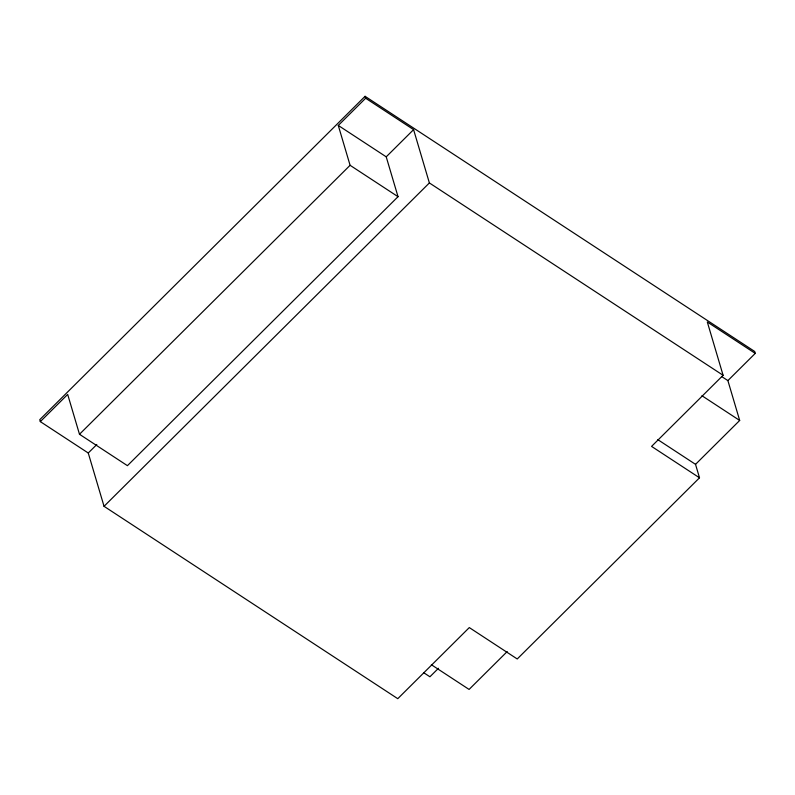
<?xml version="1.0" encoding="UTF-8"?>
<svg xmlns="http://www.w3.org/2000/svg" width="795" height="795" viewBox="0 0 795 795"><rect width="100%" height="100%" fill="white"/><g stroke="black" fill="none" stroke-linecap="round" stroke-linejoin="round"><path stroke-width="1.19" d="M695.526 464.35L739.688 420.456L727.882 380.596L755.25 353.397L754.684 351.47L365.084 96.314L39.75 419.7L40.316 421.618L88.255 453.011L104.046 506.316L397.768 698.686L469.298 627.583L517.237 658.976L699.511 477.795L695.526 464.35L657.793 439.635M40.316 421.618L67.684 394.419L79.49 434.279L127.429 465.671L398.027 196.693L386.221 156.834L338.282 125.441L365.65 98.232L365.084 96.314M79.49 434.279L350.088 165.3L338.282 125.441M88.255 453.011L96.811 444.514M386.221 156.834L413.589 129.635L365.65 98.232M104.046 506.316L429.38 182.939L413.589 129.635M755.25 353.397L707.312 321.995L723.102 375.3L651.572 446.402L699.511 477.795M438.472 668.277L429.916 676.774L423.805 672.769M507.2 651.562L469.09 689.434L431.357 664.719M429.38 182.939L723.102 375.3M721.761 376.591L727.882 380.596M350.088 165.3L398.027 196.693M701.955 395.741L739.688 420.456"/></g></svg>
